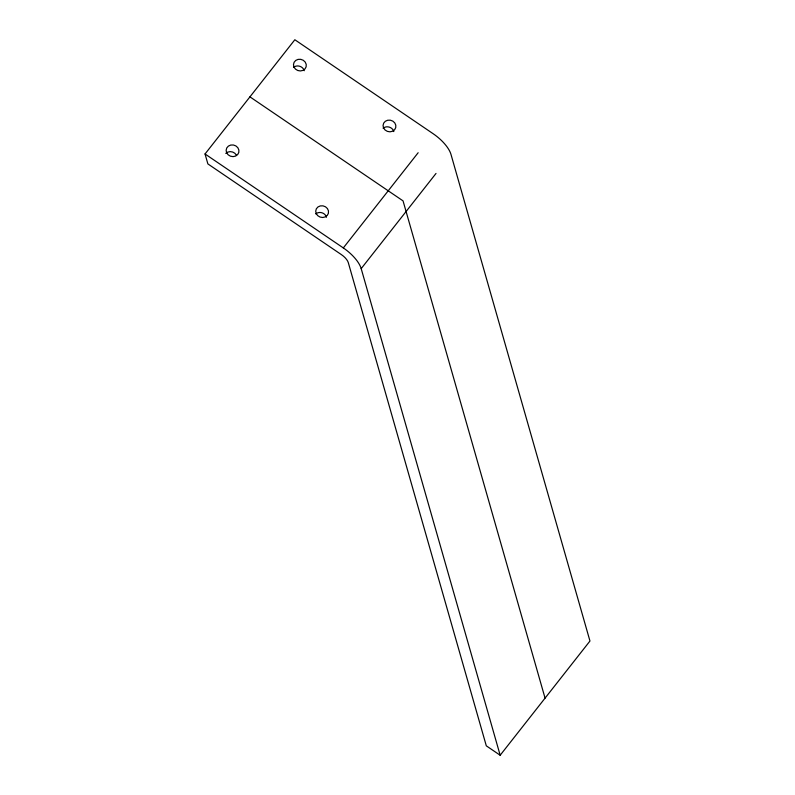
<?xml version="1.0" encoding="UTF-8"?>
<svg xmlns="http://www.w3.org/2000/svg" width="795" height="795" viewBox="0 0 795 795"><rect width="100%" height="100%" fill="white"/><g stroke="black" fill="none" stroke-linecap="round" stroke-linejoin="round"><path stroke-width="1.19" d="M205.04 153.972L294.836 39.75L433.116 133.699A25.897 10.653 38.2 0 1 450.984 154.399L589.96 641.028L500.164 755.25L486.302 745.829L348.29 262.608A9.957 4.094 38.2 0 0 341.423 254.639L207.883 163.919L205.04 153.972L343.321 247.921A25.897 10.653 38.2 0 1 361.188 268.63L500.164 755.25M343.321 247.921L418.15 152.729M361.188 268.63L436.018 173.439M249.938 96.861L403.045 200.877L545.062 698.139M315.774 213.905A6.479 5.823 15.8 0 1 322.015 212.802A6.479 5.823 15.8 0 1 326.477 217.254M293.524 67.376A6.479 5.823 15.8 0 1 299.775 66.273A6.479 5.823 15.8 0 1 304.237 70.725M383.111 128.233A6.479 5.823 15.8 0 1 389.351 127.14A6.479 5.823 15.8 0 1 393.823 131.582M225.78 153.415A6.479 5.823 15.8 0 1 236.393 155.134M316.201 213.567A6.479 5.823 15.8 0 0 327.242 215.455A6.479 5.823 15.8 0 0 322.979 205.855A6.479 5.823 15.8 0 0 316.201 213.567M293.961 67.028A6.479 5.823 15.8 0 0 304.992 68.927A6.479 5.823 15.8 0 0 300.739 59.327A6.479 5.823 15.8 0 0 293.961 67.028M383.538 127.896A6.479 5.823 15.8 0 0 394.578 129.784A6.479 5.823 15.8 0 0 390.325 120.184A6.479 5.823 15.8 0 0 383.538 127.896M226.615 152.7A6.479 5.823 15.8 0 0 237.655 154.588A6.479 5.823 15.8 0 0 233.392 144.998A6.479 5.823 15.8 0 0 226.615 152.7"/></g></svg>
